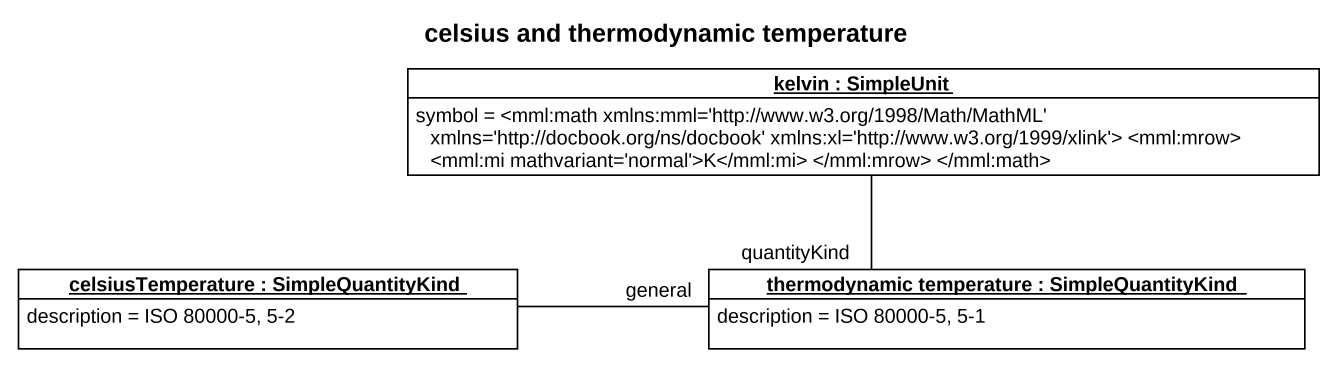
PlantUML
@startuml
title celsius and thermodynamic temperature
hide circle
hide empty members
object "kelvin : SimpleUnit" as kelvin #FFFFFF {
  symbol = <mml:math xmlns:mml='http:~//www.w3.org/1998/Math/MathML' xmlns='http:~//docbook.org/ns/docbook' xmlns:xl='http:~//www.w3.org/1999/xlink'> <mml:mrow> <mml:mi mathvariant='normal'>K</mml:mi> </mml:mrow> </mml:math>
}
object "celsiusTemperature : SimpleQuantityKind" as celsiusTemperature #FFFFFF {
  description = ISO 80000-5, 5-2
}
object "thermodynamic temperature : SimpleQuantityKind" as thermodynamic_temperature #FFFFFF {
  description = ISO 80000-5, 5-1
}
kelvin -- thermodynamic_temperature : quantityKind
celsiusTemperature -right- thermodynamic_temperature : general
@enduml
